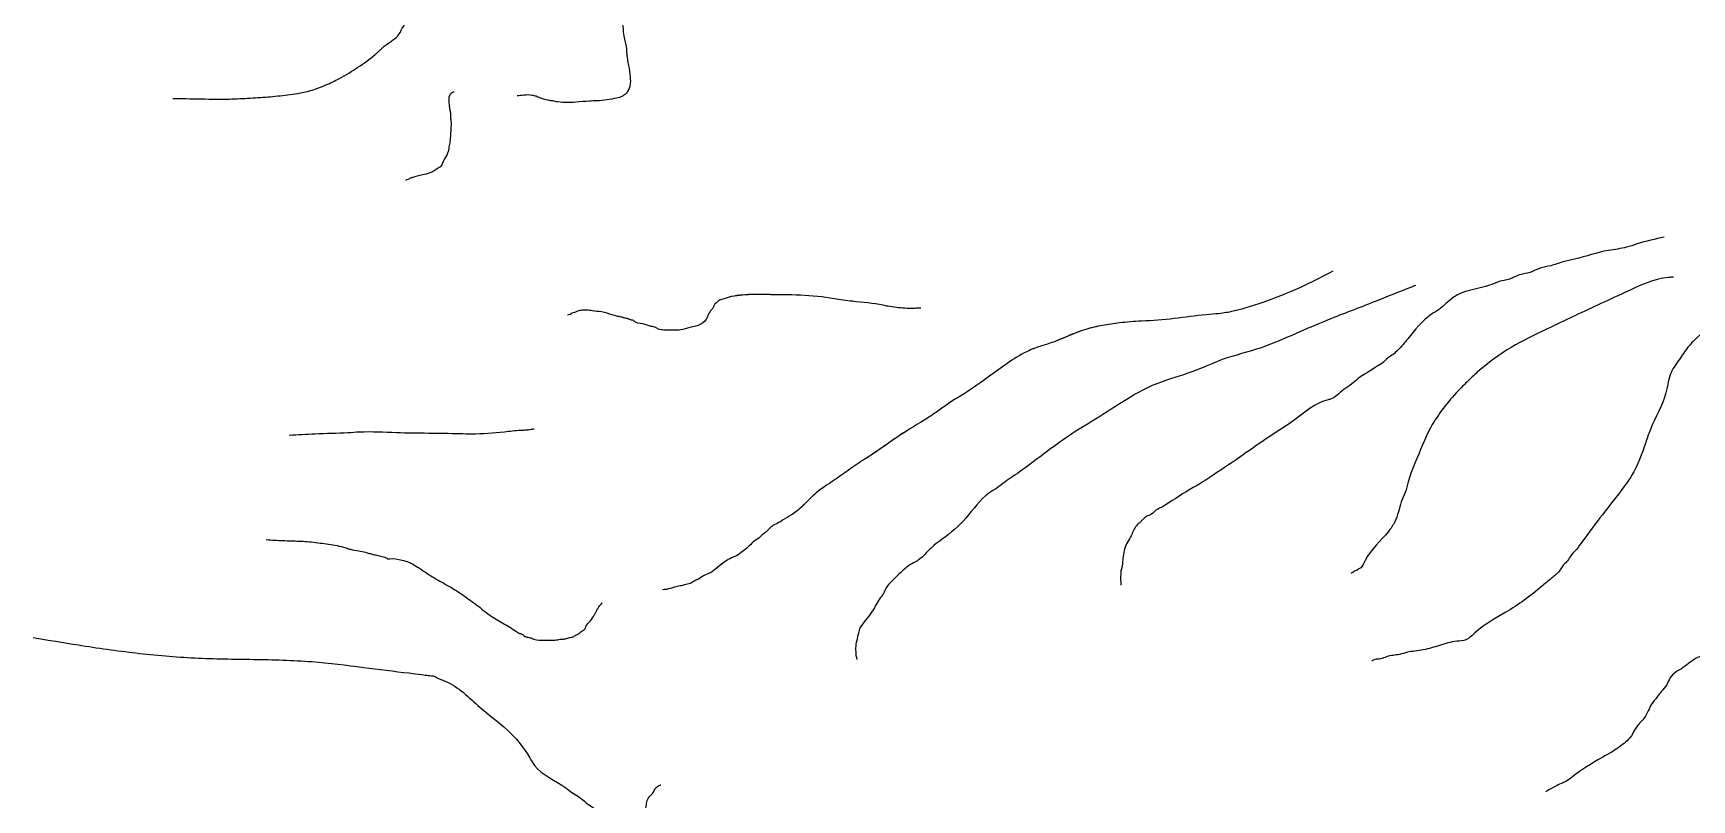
# Model space of a CAD drawing. Extents: x 366044 to 388405, y 4538112 to 4547939.
# Drawn here: x 384307.2 to 384417.3, y 4538379.7 to 4538430.6 of the extents above; entities that cross this region are included whole.
import ezdxf

# ---------------------------------------------------------------- set-up
doc = ezdxf.new("R2010")
doc.units = 0
for name, color, linetype in [('_DOSYADAN_EKLENDI', 7, 'Continuous'), ('Egri_1m', 7, 'Continuous'), ('NADI', 7, 'Continuous')]:
    doc.layers.add(name, color=color, linetype=linetype)

msp = doc.modelspace()

# ---------------------------------------------------------------- linework, layer by layer
at = {"layer": '_DOSYADAN_EKLENDI'}
for points in [[(384316.4377535618, 4538426.258974211), (384317.31513785396, 4538426.244095972), (384319.3213541991, 4538426.21007557), (384320.7038757861, 4538426.233630154), (384321.3949295755, 4538426.268682112), (384322.0859720623, 4538426.308601378), (384322.74345008424, 4538426.3559319265), (384323.39911328984, 4538426.419940092), (384324.05374663015, 4538426.497136311), (384324.70813505596, 4538426.584031024), (384325.55473774724, 4538426.773244285), (384326.54146364843, 4538427.126628428), (384327.4878557399, 4538427.583822887), (384328.71799042047, 4538428.325065658), (384329.8702617904, 4538429.171979411), (384330.02149685804, 4538429.304457504), (384330.1661805488, 4538429.4437626), (384330.3105969982, 4538429.582808073), (384330.461030342, 4538429.714507296), (384330.5978198679, 4538429.817178162), (384330.7393389728, 4538429.913923344), (384330.8815180156, 4538430.010374363), (384331.0202873555, 4538430.112162738), (384331.46372916014, 4538430.540863477), (384331.73369174503, 4538431.030668708), (384331.80367001175, 4538431.129635871), (384331.88102217845, 4538431.225030678), (384332.00219276664, 4538431.433254643), (384332.03986142145, 4538431.63554488), (384332.06716459384, 4538431.839291924), (384332.1306748576, 4538432.158109909), (384332.26013132406, 4538432.941111372), (384332.2800180972, 4538433.107663948), (384332.2928071731, 4538433.27518023), (384332.3065974538, 4538433.442585874), (384332.32948784117, 4538433.608806539), (384332.3905621662, 4538433.782259033), (384332.42207370425, 4538433.927131476), (384332.48266084143, 4538434.07151087), (384332.54470954195, 4538434.303109559), (384332.6358338417, 4538434.534215201), (384332.7207272767, 4538434.69634124)], [(384416.0372671627, 4538414.393280192), (384415.70525803743, 4538414.369250812), (384412.8122281066, 4538413.37229327), (384410.9968035748, 4538412.531423214), (384407.6583567327, 4538410.960947483), (384405.25520765234, 4538409.723282254), (384403.01951828384, 4538408.076047479), (384402.34076361626, 4538407.448371065), (384401.74963227834, 4538406.848265086), (384399.9369723475, 4538404.43850605), (384398.87998336134, 4538402.045017038), (384398.60737968836, 4538401.381417712), (384398.42337271327, 4538400.803477624), (384398.23741900135, 4538400.109359931), (384397.96530201245, 4538399.474805008), (384397.7798349847, 4538398.809731716), (384397.5362768601, 4538398.14564107), (384397.11893212877, 4538397.513542757), (384395.57595576585, 4538395.593116638), (384395.2772266495, 4538395.104275041), (384394.7785854834, 4538394.822183508), (384394.64608912676, 4538394.730222088)], [(384416.0372671627, 4538414.393280192), (384415.70525803743, 4538414.369250812), (384412.8122281066, 4538413.37229327), (384410.9968035748, 4538412.531423214), (384407.6583567327, 4538410.960947483), (384405.25520765234, 4538409.723282254), (384403.01951828384, 4538408.076047479), (384402.34076361626, 4538407.448371065), (384401.74963227834, 4538406.848265086), (384399.9369723475, 4538404.43850605), (384398.87998336134, 4538402.045017038), (384398.60737968836, 4538401.381417712), (384398.42337271327, 4538400.803477624), (384398.23741900135, 4538400.109359931), (384397.96530201245, 4538399.474805008), (384397.7798349847, 4538398.809731716), (384397.5362768601, 4538398.14564107), (384397.11893212877, 4538397.513542757), (384395.57595576585, 4538395.593116638), (384395.2772266495, 4538395.104275041), (384394.7785854834, 4538394.822183508), (384394.64608912676, 4538394.730222088)], [(384398.93234940805, 4538413.839500487), (384398.6399471864, 4538413.728236105), (384396.18308716704, 4538412.752953131), (384393.1123771559, 4538411.555632714), (384390.3616548621, 4538410.381952154), (384388.34388485923, 4538409.602610155), (384385.77376275125, 4538408.803558877), (384384.92511495063, 4538408.440230006), (384382.6454483273, 4538407.636265506), (384381.9149294574, 4538407.387148951), (384380.0985315572, 4538406.488190092), (384377.8962678951, 4538405.101863605), (384376.16408653493, 4538404.027164373), (384374.5175817676, 4538402.863857971), (384372.1937823853, 4538401.160008359), (384371.664635618, 4538400.791274944), (384371.1350021664, 4538400.39349713), (384370.6063420833, 4538400.053808116), (384369.06774587824, 4538398.394781608), (384367.5044842827, 4538396.997646032), (384366.9748508311, 4538396.599868216), (384366.4432706428, 4538396.085912796), (384365.8535993575, 4538395.57294002), (384365.3549581913, 4538395.290848486), (384364.91343475366, 4538394.9496855065), (384364.1751289365, 4538394.235858534), (384363.7897498589, 4538393.777535305), (384363.6091496733, 4538393.402906025), (384363.31188060954, 4538393.0011976315), (384363.16227270925, 4538392.742254633), (384362.4171533131, 4538391.621806045), (384362.06033309986, 4538391.133947094), (384361.93782401114, 4538390.758335168), (384361.7470034571, 4538389.773773464), (384361.74457003607, 4538389.628551458), (384361.7711821635, 4538389.482838132), (384361.76874874247, 4538389.337616127), (384361.8229463658, 4538389.104278273), (384361.8408992433, 4538389.011055329)], [(384398.93234940805, 4538413.839500487), (384398.6399471864, 4538413.728236105), (384396.18308716704, 4538412.752953131), (384393.1123771559, 4538411.555632714), (384390.3616548621, 4538410.381952154), (384388.34388485923, 4538409.602610155), (384385.77376275125, 4538408.803558877), (384384.92511495063, 4538408.440230006), (384382.6454483273, 4538407.636265506), (384381.9149294574, 4538407.387148951), (384380.0985315572, 4538406.488190092), (384377.8962678951, 4538405.101863605), (384376.16408653493, 4538404.027164373), (384374.5175817676, 4538402.863857971), (384372.1937823853, 4538401.160008359), (384371.664635618, 4538400.791274944), (384371.1350021664, 4538400.39349713), (384370.6063420833, 4538400.053808116), (384369.06774587824, 4538398.394781608), (384367.5044842827, 4538396.997646032), (384366.9748508311, 4538396.599868216), (384366.4432706428, 4538396.085912796), (384365.8535993575, 4538395.57294002), (384365.3549581913, 4538395.290848486), (384364.91343475366, 4538394.9496855065), (384364.1751289365, 4538394.235858534), (384363.7897498589, 4538393.777535305), (384363.6091496733, 4538393.402906025), (384363.31188060954, 4538393.0011976315), (384363.16227270925, 4538392.742254633), (384362.4171533131, 4538391.621806045), (384362.06033309986, 4538391.133947094), (384361.93782401114, 4538390.758335168), (384361.7470034571, 4538389.773773464), (384361.74457003607, 4538389.628551458), (384361.7711821635, 4538389.482838132), (384361.76874874247, 4538389.337616127), (384361.8229463658, 4538389.104278273), (384361.8408992433, 4538389.011055329)], [(384324.16431277344, 4538403.908927419), (384325.87699425244, 4538404.00113866), (384328.0596129438, 4538404.080452357), (384328.8165528986, 4538404.125779272), (384331.28797883086, 4538404.083870081), (384333.4104975727, 4538404.047877482), (384335.5039407153, 4538404.012377932), (384336.2599062946, 4538403.99955865), (384338.4434993614, 4538404.137018545), (384339.52124528296, 4538404.235068114), (384339.9287908596, 4538404.257238521), (384340.30774802476, 4538404.308975078), (384340.4165830603, 4538404.325396153)], [(384307.16397753253, 4538390.470459883), (384310.1626294626, 4538389.980116782), (384313.9844414114, 4538389.448061074), (384317.8973841446, 4538389.119140699), (384321.7850116439, 4538389.024551296), (384325.67165946064, 4538388.871502006), (384329.08664510667, 4538388.49247596), (384332.1215892082, 4538388.119838432), (384332.9691942238, 4538388.017598279), (384333.39212054014, 4538387.958850977), (384333.81373028667, 4538387.886726207), (384333.9296864638, 4538387.826300621), (384334.51044703217, 4538387.582632583), (384336.82075342955, 4538385.847981897), (384338.8966982658, 4538384.088032665), (384340.127307325, 4538382.488484459), (384340.44055363623, 4538381.986169749), (384342.52090704493, 4538380.489290008), (384342.9252841407, 4538380.190110629), (384343.3593850428, 4538379.919669771), (384343.8787386329, 4538379.501604919), (384344.76199511555, 4538378.941372187), (384345.2336415961, 4538378.722754339), (384345.7345273081, 4538378.564025501), (384346.23080255254, 4538378.495850841), (384346.72750243434, 4538378.48885718), (384347.1080338203, 4538378.511698605), (384347.37260902906, 4538378.594965614), (384347.63865376206, 4538378.765922455), (384347.7897220007, 4538379.055764768), (384347.8842816749, 4538379.463509704), (384348.0075854728, 4538379.8415332725), (384348.2755895712, 4538380.129409888), (384348.4261679685, 4538380.390022258), (384348.5455530353, 4538380.534206277), (384348.6639584193, 4538380.619930411), (384348.7818739619, 4538380.6764246), (384348.8245702056, 4538380.695647131)]]:
    msp.add_spline(points, degree=3, dxfattribs=at)
at = {"layer": 'Egri_1m'}
for points in [[(384345.92705668206, 4538435.504698836), (384345.95165275934, 4538434.991791421), (384345.9428926593, 4538434.468998844), (384346.14069757075, 4538432.402935886), (384346.24033003487, 4538431.413470454), (384346.3187044246, 4538430.8892016215), (384346.34239586006, 4538430.569225184), (384346.50401136215, 4538429.811127836), (384346.60413049854, 4538428.850706438), (384346.6844515772, 4538428.442613731), (384346.78797741927, 4538427.685500556), (384346.77824397455, 4538427.104619916), (384346.68672943464, 4538426.844699885), (384346.53761190677, 4538426.614808055), (384346.243270229, 4538426.387376654), (384345.89278558025, 4538426.277105552), (384344.5823615249, 4538426.095941174), (384344.0881127429, 4538426.075262595), (384343.1862629965, 4538426.003385149), (384341.99542496685, 4538426.023560655), (384341.6478603514, 4538426.087553745), (384341.38694355375, 4538426.121026547), (384340.6932743395, 4538426.336144824), (384340.54902353405, 4538426.396693314), (384340.4042860563, 4538426.428197774), (384340.2885934086, 4538426.459210148), (384339.7367416388, 4538426.468559773), (384339.28205479507, 4538426.420321072)], [(384470.6549399945, 4538427.949032921), (384469.4085652987, 4538427.018529102), (384467.31430564227, 4538425.509506484), (384465.42690042406, 4538424.171828845), (384463.6594410872, 4538423.036110371), (384462.92381325795, 4538422.611449958), (384462.1595413342, 4538422.216416517), (384461.36467276927, 4538421.734476574), (384460.6902382224, 4538421.483629168), (384459.9293832553, 4538421.292529315), (384459.07820277475, 4538420.92811006), (384458.22995111416, 4538420.738491024), (384457.38023504365, 4538420.461471878), (384456.6198682132, 4538420.299505396), (384455.7997725105, 4538420.051126014), (384455.0389175434, 4538419.860026162), (384452.87629852357, 4538419.488685772), (384450.39517750754, 4538419.239308517), (384448.23499917105, 4538419.013634975), (384447.593113812, 4538418.96622755), (384445.3683252364, 4538418.362807414), (384444.57736176485, 4538418.1139344275), (384443.75531351543, 4538417.749021568), (384442.9643500439, 4538417.500148582), (384442.2602951292, 4538417.220661411), (384441.6436369079, 4538416.939693424), (384440.671046136, 4538416.285914894), (384440.1709168395, 4538416.002972486), (384438.5481423852, 4538414.806519248), (384438.07714531984, 4538414.523083235), (384437.6051719811, 4538414.181380482), (384437.19292751467, 4538413.92609063), (384436.6913338082, 4538413.5557481125), (384435.83673637087, 4538412.987395271), (384435.33660707425, 4538412.704452864), (384434.8359896411, 4538412.392377086), (384434.45092485915, 4538412.020060149), (384434.24455855775, 4538411.877848538), (384432.6649163289, 4538409.77727363), (384431.31637940294, 4538407.556216405), (384430.77247377514, 4538406.399766514), (384430.67580248497, 4538405.8477133075), (384430.08958493604, 4538403.905156042), (384429.87247962784, 4538403.122010299), (384429.5966217207, 4538402.310718398), (384428.5073460552, 4538399.910418507), (384428.41213917494, 4538399.445765409), (384428.3203492515, 4538399.185045899), (384428.1950338668, 4538398.662619666), (384428.10373207985, 4538398.431033524), (384428.0415625242, 4538398.198953778), (384427.92015223287, 4538397.909594502), (384427.44329752744, 4538397.276558055), (384427.1140565246, 4538396.757587059), (384426.57893735677, 4538396.125537821), (384425.21298347955, 4538394.60417507), (384423.5295038796, 4538393.263042194), (384422.82007946144, 4538392.663087957), (384420.6651146594, 4538391.009385699), (384419.3972964824, 4538390.127476264), (384418.9860282893, 4538389.93045315), (384418.7209093889, 4538389.760095378), (384418.3392615637, 4538389.591712029), (384418.0435460221, 4538389.334447755), (384417.632277829, 4538389.13742464), (384416.68881928816, 4538388.483152505), (384416.18820185494, 4538388.171076728), (384415.80264893646, 4538387.769626421), (384415.5914012682, 4538387.336081113), (384415.23449244414, 4538386.905003831), (384414.96595658694, 4538386.530712473), (384414.57893925847, 4538386.041862057), (384414.3676915902, 4538385.6083167475), (384413.9486132106, 4538384.94515972), (384413.6815417633, 4538384.658268472), (384413.5023551463, 4538384.3990297755), (384413.14300563885, 4538383.822285646), (384412.7579408571, 4538383.449968709), (384411.9028552831, 4538382.852482497), (384411.34397338756, 4538382.54139393), (384409.2225340467, 4538381.149398394), (384408.8394218114, 4538380.893614934), (384408.5752791842, 4538380.781523903), (384408.1931432224, 4538380.584007182), (384407.6342613268, 4538380.272918616), (384407.5623587095, 4538380.221313408)], [(384470.6549399945, 4538427.949032921), (384469.4085652987, 4538427.018529102), (384467.31430564227, 4538425.509506484), (384465.42690042406, 4538424.171828845), (384463.6594410872, 4538423.036110371), (384462.92381325795, 4538422.611449958), (384462.1595413342, 4538422.216416517), (384461.36467276927, 4538421.734476574), (384460.6902382224, 4538421.483629168), (384459.9293832553, 4538421.292529315), (384459.07820277475, 4538420.92811006), (384458.22995111416, 4538420.738491024), (384457.38023504365, 4538420.461471878), (384456.6198682132, 4538420.299505396), (384455.7997725105, 4538420.051126014), (384455.0389175434, 4538419.860026162), (384452.87629852357, 4538419.488685772), (384450.39517750754, 4538419.239308517), (384448.23499917105, 4538419.013634975), (384447.593113812, 4538418.96622755), (384445.3683252364, 4538418.362807414), (384444.57736176485, 4538418.1139344275), (384443.75531351543, 4538417.749021568), (384442.9643500439, 4538417.500148582), (384442.2602951292, 4538417.220661411), (384441.6436369079, 4538416.939693424), (384440.671046136, 4538416.285914894), (384440.1709168395, 4538416.002972486), (384438.5481423852, 4538414.806519248), (384438.07714531984, 4538414.523083235), (384437.6051719811, 4538414.181380482), (384437.19292751467, 4538413.92609063), (384436.6913338082, 4538413.5557481125), (384435.83673637087, 4538412.987395271), (384435.33660707425, 4538412.704452864), (384434.8359896411, 4538412.392377086), (384434.45092485915, 4538412.020060149), (384434.24455855775, 4538411.877848538), (384432.6649163289, 4538409.77727363), (384431.31637940294, 4538407.556216405), (384430.77247377514, 4538406.399766514), (384430.67580248497, 4538405.8477133075), (384430.08958493604, 4538403.905156042), (384429.87247962784, 4538403.122010299), (384429.5966217207, 4538402.310718398), (384428.5073460552, 4538399.910418507), (384428.41213917494, 4538399.445765409), (384428.3203492515, 4538399.185045899), (384428.1950338668, 4538398.662619666), (384428.10373207985, 4538398.431033524), (384428.0415625242, 4538398.198953778), (384427.92015223287, 4538397.909594502), (384427.44329752744, 4538397.276558055), (384427.1140565246, 4538396.757587059), (384426.57893735677, 4538396.125537821), (384425.21298347955, 4538394.60417507), (384423.5295038796, 4538393.263042194), (384422.82007946144, 4538392.663087957), (384420.6651146594, 4538391.009385699), (384419.3972964824, 4538390.127476264), (384418.9860282893, 4538389.93045315), (384418.7209093889, 4538389.760095378), (384418.3392615637, 4538389.591712029), (384418.0435460221, 4538389.334447755), (384417.632277829, 4538389.13742464), (384416.68881928816, 4538388.483152505), (384416.18820185494, 4538388.171076728), (384415.80264893646, 4538387.769626421), (384415.5914012682, 4538387.336081113), (384415.23449244414, 4538386.905003831), (384414.96595658694, 4538386.530712473), (384414.57893925847, 4538386.041862057), (384414.3676915902, 4538385.6083167475), (384413.9486132106, 4538384.94515972), (384413.6815417633, 4538384.658268472), (384413.5023551463, 4538384.3990297755), (384413.14300563885, 4538383.822285646), (384412.7579408571, 4538383.449968709), (384411.9028552831, 4538382.852482497), (384411.34397338756, 4538382.54139393), (384409.2225340467, 4538381.149398394), (384408.8394218114, 4538380.893614934), (384408.5752791842, 4538380.781523903), (384408.1931432224, 4538380.584007182), (384407.6342613268, 4538380.272918616), (384407.5623587095, 4538380.221313408)], [(384335.1030915148, 4538426.679572082), (384334.9984164756, 4538426.656002247), (384334.9104135638, 4538426.599460629), (384334.7919421318, 4538426.456385356), (384334.7812480926, 4538425.818198842), (384334.80588350055, 4538425.556630763), (384334.8595291506, 4538425.294570903), (384334.85661259445, 4538425.120520036), (384334.8812480023, 4538424.858951956), (384334.8642347581, 4538423.843655231), (384334.82793312555, 4538423.409019843), (384334.7635934364, 4538423.032893188), (384334.66975741216, 4538422.628249835), (384334.39991556463, 4538422.110523245), (384334.27949976176, 4538421.851414059), (384334.1900385719, 4538421.707847007), (384334.04352908314, 4538421.623280469), (384333.77952034783, 4538421.453655611), (384333.6330108592, 4538421.3690890735), (384333.48698746314, 4538421.313531013), (384333.0203931255, 4538421.176357089), (384332.64180169965, 4538421.095724781), (384332.3502410002, 4538421.013617137), (384332.14571102726, 4538420.930034157), (384332.0286978733, 4538420.873984317), (384331.8826744772, 4538420.818426257)], [(384460.09559265984, 4538426.110624348), (384459.0130841692, 4538425.737584072), (384457.0786416321, 4538425.070961144), (384454.41296449566, 4538424.241878129), (384453.5632484251, 4538423.964858982), (384451.22095465154, 4538423.305146527), (384450.5183641468, 4538423.113059465), (384449.6701124862, 4538422.9234404275), (384448.87914901465, 4538422.674567442), (384448.17655850993, 4538422.482480379), (384447.3870594483, 4538422.321007501), (384446.62522820797, 4538422.071640911), (384445.8357291464, 4538421.910168032), (384443.84546283016, 4538421.390199164), (384441.41284354305, 4538420.557167306), (384440.5029104635, 4538420.164601892), (384437.80517227587, 4538419.161212265), (384437.0428528987, 4538418.882712305), (384434.9948102569, 4538418.392864014), (384434.26259938424, 4538418.172137187), (384433.1798254644, 4538417.899066883), (384431.92274629406, 4538417.65809158), (384431.42603395414, 4538417.579082759), (384431.10411500133, 4538417.497112308), (384430.54865006247, 4538417.389957328), (384429.84605955775, 4538417.197870266), (384427.5008369642, 4538416.363357592), (384425.1507330039, 4538415.237511225), (384424.4461899525, 4538414.928890684), (384423.7401824911, 4538414.532870034), (384422.59767969884, 4538414.173386831), (384421.77563144936, 4538413.808473971), (384421.4813803177, 4538413.638609805), (384421.0395154834, 4538413.354680187), (384419.38614438794, 4538412.071320446), (384417.6094104544, 4538410.382067951), (384417.0757556967, 4538409.837418823), (384416.47895510984, 4538409.002423208), (384415.88020197646, 4538408.050894115), (384415.69515771937, 4538407.442054985), (384415.5372931469, 4538406.71618877), (384414.50579380704, 4538404.285768299), (384414.1998273954, 4538403.416703263), (384413.2596298423, 4538401.217868934), (384412.7516903591, 4538400.468792612), (384411.3221025163, 4538398.627950008), (384410.01050800807, 4538396.87253309), (384409.593382175, 4538396.325909541), (384409.1772326153, 4538395.83755273), (384408.938317126, 4538395.491901137), (384408.7309745512, 4538395.291422785), (384408.64162531093, 4538395.1763701225), (384408.46195055725, 4538394.8879980575), (384407.92927207286, 4538394.401615667), (384407.27908839047, 4538393.858940959), (384404.91922169685, 4538392.150427199), (384402.856534955, 4538390.78657782), (384402.26608014497, 4538390.330316011), (384401.6523507437, 4538390.224148241), (384400.5113123615, 4538389.952065147), (384399.9840033804, 4538389.786149823), (384398.8730735027, 4538389.571839863), (384398.37636116275, 4538389.492831043), (384397.8495403183, 4538389.35604909), (384397.00177679444, 4538389.1955634225), (384396.5914848747, 4538389.056807046), (384396.2117895961, 4538389.004957174), (384396.0223765714, 4538388.910949151)], [(384460.09559265984, 4538426.110624348), (384459.0130841692, 4538425.737584072), (384457.0786416321, 4538425.070961144), (384454.41296449566, 4538424.241878129), (384453.5632484251, 4538423.964858982), (384451.22095465154, 4538423.305146527), (384450.5183641468, 4538423.113059465), (384449.6701124862, 4538422.9234404275), (384448.87914901465, 4538422.674567442), (384448.17655850993, 4538422.482480379), (384447.3870594483, 4538422.321007501), (384446.62522820797, 4538422.071640911), (384445.8357291464, 4538421.910168032), (384443.84546283016, 4538421.390199164), (384441.41284354305, 4538420.557167306), (384440.5029104635, 4538420.164601892), (384437.80517227587, 4538419.161212265), (384437.0428528987, 4538418.882712305), (384434.9948102569, 4538418.392864014), (384434.26259938424, 4538418.172137187), (384433.1798254644, 4538417.899066883), (384431.92274629406, 4538417.65809158), (384431.42603395414, 4538417.579082759), (384431.10411500133, 4538417.497112308), (384430.54865006247, 4538417.389957328), (384429.84605955775, 4538417.197870266), (384427.5008369642, 4538416.363357592), (384425.1507330039, 4538415.237511225), (384424.4461899525, 4538414.928890684), (384423.7401824911, 4538414.532870034), (384422.59767969884, 4538414.173386831), (384421.77563144936, 4538413.808473971), (384421.4813803177, 4538413.638609805), (384421.0395154834, 4538413.354680187), (384419.38614438794, 4538412.071320446), (384417.6094104544, 4538410.382067951), (384417.0757556967, 4538409.837418823), (384416.47895510984, 4538409.002423208), (384415.88020197646, 4538408.050894115), (384415.69515771937, 4538407.442054985), (384415.5372931469, 4538406.71618877), (384414.50579380704, 4538404.285768299), (384414.1998273954, 4538403.416703263), (384413.2596298423, 4538401.217868934), (384412.7516903591, 4538400.468792612), (384411.3221025163, 4538398.627950008), (384410.01050800807, 4538396.87253309), (384409.593382175, 4538396.325909541), (384409.1772326153, 4538395.83755273), (384408.938317126, 4538395.491901137), (384408.7309745512, 4538395.291422785), (384408.64162531093, 4538395.1763701225), (384408.46195055725, 4538394.8879980575), (384407.92927207286, 4538394.401615667), (384407.27908839047, 4538393.858940959), (384404.91922169685, 4538392.150427199), (384402.856534955, 4538390.78657782), (384402.26608014497, 4538390.330316011), (384401.6523507437, 4538390.224148241), (384400.5113123615, 4538389.952065147), (384399.9840033804, 4538389.786149823), (384398.8730735027, 4538389.571839863), (384398.37636116275, 4538389.492831043), (384397.8495403183, 4538389.35604909), (384397.00177679444, 4538389.1955634225), (384396.5914848747, 4538389.056807046), (384396.2117895961, 4538389.004957174), (384396.0223765714, 4538388.910949151)], [(384472.60114291095, 4538417.754600259), (384470.8088366389, 4538416.593255744), (384468.6678721714, 4538415.437820797), (384466.50174757506, 4538414.515343643), (384464.393732678, 4538413.591881561), (384462.28669146117, 4538412.726535812), (384460.2997643637, 4538412.091685536), (384459.48136017285, 4538411.814892865), (384458.48960056447, 4538411.599171309), (384455.55116603064, 4538411.416444833), (384452.93330852286, 4538411.286417588), (384452.1483407426, 4538411.270655948), (384449.9982818698, 4538411.307098277), (384447.52861965087, 4538411.348957709), (384446.3083159662, 4538411.369641193), (384445.75578698306, 4538411.349939842), (384443.6018333893, 4538411.153916841), (384443.10644042515, 4538411.075114231), (384442.34809329413, 4538410.913569294), (384441.9679460483, 4538410.774680494), (384441.38392801496, 4538410.610180776), (384440.97131803876, 4538410.268377277), (384440.7645262107, 4538410.06841736), (384440.5853287119, 4538409.780790483), (384440.4041838526, 4538409.376930941), (384440.2806618525, 4538408.943028303), (384440.1847341818, 4538408.421458704), (384439.9133481766, 4538406.10074512), (384439.90458505467, 4538405.57769813), (384439.86530656286, 4538404.967969104), (384439.7310740805, 4538403.894786811), (384439.693256109, 4538403.372232284), (384439.6596641419, 4538401.3672188185), (384439.6338616163, 4538399.827136013), (384439.5660151149, 4538399.246957618), (384439.5030370146, 4538398.957360884), (384439.46960060415, 4538398.696329853), (384439.4376247138, 4538398.522473319), (384439.34802596446, 4538398.378659881), (384439.22791184514, 4538398.1481644055), (384439.1683416256, 4538398.061974835), (384439.0792297162, 4538397.947219562), (384438.9300607472, 4538397.717216552), (384438.60315479967, 4538397.286761163), (384438.1300009238, 4538396.800651761), (384436.42534604087, 4538395.666888022), (384435.89554298605, 4538395.268938045), (384434.1913749431, 4538394.164232472), (384433.74727591686, 4538393.677630606), (384433.217472862, 4538393.279680629), (384432.80340236553, 4538392.850702631), (384432.3021673202, 4538392.423202027), (384430.9688965612, 4538390.905280096), (384430.7892122223, 4538390.588595052), (384430.52138965426, 4538390.215271067), (384430.25454076636, 4538389.900063414), (384429.8346281887, 4538389.122387421), (384429.0311604845, 4538388.002415465), (384428.91153320525, 4538387.800978158), (384428.7923927661, 4538387.628599016), (384428.7027940167, 4538387.484785578), (384428.4369188091, 4538387.227694258), (384428.3192388903, 4538387.142489615), (384428.2010721313, 4538387.028226806), (384428.02479567303, 4538386.9149489235), (384427.72937877564, 4538386.629291901), (384426.10653320054, 4538385.174410942), (384424.51663719583, 4538383.951502848), (384422.6933287138, 4538382.674418134), (384420.7218249431, 4538381.225446741), (384418.69026411267, 4538379.661227612), (384417.01076935855, 4538378.294506079), (384415.4983011007, 4538376.488957271), (384414.9045462653, 4538375.743294228), (384414.45752619836, 4538375.082343365), (384413.9533701124, 4538374.480493763), (384413.5659202651, 4538373.905732471), (384412.82250962075, 4538372.901008251), (384412.64331212186, 4538372.613381373), (384412.4646014632, 4538372.354812661), (384412.1357481552, 4538371.808124607), (384411.95606381627, 4538371.491439563), (384411.4223660406, 4538370.861024257), (384411.0935127327, 4538370.314336203), (384410.9743722935, 4538370.1419570595), (384410.88282618375, 4538369.881910956), (384410.78933271347, 4538369.505632189), (384410.72586777306, 4538369.186977289), (384410.6589949519, 4538368.664915225), (384410.6177690997, 4538367.938953536), (384410.4074138343, 4538365.7916040225), (384410.37592478417, 4538365.646805654), (384410.3739774239, 4538365.530572993), (384410.31440720434, 4538365.444383422), (384410.25386330456, 4538365.3000775175), (384410.1623171947, 4538365.040031414), (384410.0683368844, 4538364.634694479), (384409.9501701255, 4538364.52043167), (384409.860084536, 4538364.347560065), (384409.7690252662, 4538364.116572128), (384409.55833871727, 4538363.684146883), (384409.22948540933, 4538363.13745883), (384407.9533506695, 4538361.560435638), (384406.4408824116, 4538359.754886828), (384405.8752087456, 4538358.95061499), (384405.223344211, 4538358.205936875), (384404.8053789937, 4538357.5444935495), (384403.11420007714, 4538355.480376028), (384401.8080368074, 4538353.845728968), (384401.24479734205, 4538353.186747961), (384400.5018735376, 4538352.211081909), (384400.29313434905, 4538351.894889329), (384399.7899519434, 4538351.351156058), (384399.16178701725, 4538350.286345652), (384398.86442275945, 4538349.884455965), (384398.1820428548, 4538349.053095817), (384397.7679723583, 4538348.624117818), (384396.93642348476, 4538347.56275466), (384396.6385723869, 4538347.131806806), (384395.6026658857, 4538346.015774563), (384395.22008443944, 4538345.73159493), (384394.8050402628, 4538345.244500602), (384393.2852694034, 4538343.0030793), (384392.98644462525, 4538342.514015114), (384392.92687440576, 4538342.427825543), (384392.6575913174, 4538341.96732706), (384391.7208648111, 4538339.832289144), (384390.95700688235, 4538337.607121947), (384390.7414519323, 4538336.884115041), (384390.64503742155, 4538336.333487275), (384390.55057027104, 4538335.899092174), (384390.48175008956, 4538335.260797447), (384390.3843618984, 4538334.652053349), (384390.24672153534, 4538333.375463892), (384390.14884650416, 4538332.737661629), (384390.01120614115, 4538331.461072173), (384389.97338816966, 4538330.938517646), (384389.77471706667, 4538329.488564121), (384389.7393332957, 4538329.111300425), (384389.6434056249, 4538328.589730825), (384389.5809143647, 4538328.329192258), (384389.2728396246, 4538327.288022916), (384389.1788593143, 4538326.882685982), (384389.0277429848, 4538326.536450307), (384388.9652517246, 4538326.275911739), (384388.81267487496, 4538325.842501566), (384388.7511572949, 4538325.640079331), (384388.71772088436, 4538325.3790483), (384388.6222800536, 4538324.8865368655), (384388.5612493139, 4538324.713172796), (384388.4662953233, 4538324.24971953), (384388.4057514235, 4538324.105413627), (384388.31566583394, 4538323.93254202), (384388.2841767838, 4538323.787743653), (384388.25317457377, 4538323.672003453), (384388.18970963336, 4538323.353348552), (384388.1557863827, 4538323.063259356), (384388.14897062123, 4538322.656445028), (384388.11456053046, 4538322.337297664), (384388.0530429505, 4538322.134875429), (384388.0181460196, 4538321.786669899), (384387.95468107925, 4538321.468014998), (384387.95273371873, 4538321.351782334), (384387.92075782845, 4538321.177925802), (384387.8602139288, 4538321.033619899), (384387.82872487855, 4538320.888821531), (384387.7386392891, 4538320.715949926), (384387.67809538933, 4538320.571644022), (384387.6185251698, 4538320.48545445), (384387.55846811004, 4538320.370206715), (384387.4974373702, 4538320.196842645), (384387.43738031056, 4538320.081594909), (384387.3482684013, 4538319.966839636), (384387.25964333204, 4538319.881142529), (384387.16955774254, 4538319.708270924), (384387.1457603661, 4538319.606619614)], [(384472.60114291095, 4538417.754600259), (384470.8088366389, 4538416.593255744), (384468.6678721714, 4538415.437820797), (384466.50174757506, 4538414.515343643), (384464.393732678, 4538413.591881561), (384462.28669146117, 4538412.726535812), (384460.2997643637, 4538412.091685536), (384459.48136017285, 4538411.814892865), (384458.48960056447, 4538411.599171309), (384455.55116603064, 4538411.416444833), (384452.93330852286, 4538411.286417588), (384452.1483407426, 4538411.270655948), (384449.9982818698, 4538411.307098277), (384447.52861965087, 4538411.348957709), (384446.3083159662, 4538411.369641193), (384445.75578698306, 4538411.349939842), (384443.6018333893, 4538411.153916841), (384443.10644042515, 4538411.075114231), (384442.34809329413, 4538410.913569294), (384441.9679460483, 4538410.774680494), (384441.38392801496, 4538410.610180776), (384440.97131803876, 4538410.268377277), (384440.7645262107, 4538410.06841736), (384440.5853287119, 4538409.780790483), (384440.4041838526, 4538409.376930941), (384440.2806618525, 4538408.943028303), (384440.1847341818, 4538408.421458704), (384439.9133481766, 4538406.10074512), (384439.90458505467, 4538405.57769813), (384439.86530656286, 4538404.967969104), (384439.7310740805, 4538403.894786811), (384439.693256109, 4538403.372232284), (384439.6596641419, 4538401.3672188185), (384439.6338616163, 4538399.827136013), (384439.5660151149, 4538399.246957618), (384439.5030370146, 4538398.957360884), (384439.46960060415, 4538398.696329853), (384439.4376247138, 4538398.522473319), (384439.34802596446, 4538398.378659881), (384439.22791184514, 4538398.1481644055), (384439.1683416256, 4538398.061974835), (384439.0792297162, 4538397.947219562), (384438.9300607472, 4538397.717216552), (384438.60315479967, 4538397.286761163), (384438.1300009238, 4538396.800651761), (384436.42534604087, 4538395.666888022), (384435.89554298605, 4538395.268938045), (384434.1913749431, 4538394.164232472), (384433.74727591686, 4538393.677630606), (384433.217472862, 4538393.279680629), (384432.80340236553, 4538392.850702631), (384432.3021673202, 4538392.423202027), (384430.9688965612, 4538390.905280096), (384430.7892122223, 4538390.588595052), (384430.52138965426, 4538390.215271067), (384430.25454076636, 4538389.900063414), (384429.8346281887, 4538389.122387421), (384429.0311604845, 4538388.002415465), (384428.91153320525, 4538387.800978158), (384428.7923927661, 4538387.628599016), (384428.7027940167, 4538387.484785578), (384428.4369188091, 4538387.227694258), (384428.3192388903, 4538387.142489615), (384428.2010721313, 4538387.028226806), (384428.02479567303, 4538386.9149489235), (384427.72937877564, 4538386.629291901), (384426.10653320054, 4538385.174410942), (384424.51663719583, 4538383.951502848), (384422.6933287138, 4538382.674418134), (384420.7218249431, 4538381.225446741), (384418.69026411267, 4538379.661227612), (384417.01076935855, 4538378.294506079), (384415.4983011007, 4538376.488957271), (384414.9045462653, 4538375.743294228), (384414.45752619836, 4538375.082343365), (384413.9533701124, 4538374.480493763), (384413.5659202651, 4538373.905732471), (384412.82250962075, 4538372.901008251), (384412.64331212186, 4538372.613381373), (384412.4646014632, 4538372.354812661), (384412.1357481552, 4538371.808124607), (384411.95606381627, 4538371.491439563), (384411.4223660406, 4538370.861024257), (384411.0935127327, 4538370.314336203), (384410.9743722935, 4538370.1419570595), (384410.88282618375, 4538369.881910956), (384410.78933271347, 4538369.505632189), (384410.72586777306, 4538369.186977289), (384410.6589949519, 4538368.664915225), (384410.6177690997, 4538367.938953536), (384410.4074138343, 4538365.7916040225), (384410.37592478417, 4538365.646805654), (384410.3739774239, 4538365.530572993), (384410.31440720434, 4538365.444383422), (384410.25386330456, 4538365.3000775175), (384410.1623171947, 4538365.040031414), (384410.0683368844, 4538364.634694479), (384409.9501701255, 4538364.52043167), (384409.860084536, 4538364.347560065), (384409.7690252662, 4538364.116572128), (384409.55833871727, 4538363.684146883), (384409.22948540933, 4538363.13745883), (384407.9533506695, 4538361.560435638), (384406.4408824116, 4538359.754886828), (384405.8752087456, 4538358.95061499), (384405.223344211, 4538358.205936875), (384404.8053789937, 4538357.5444935495), (384403.11420007714, 4538355.480376028), (384401.8080368074, 4538353.845728968), (384401.24479734205, 4538353.186747961), (384400.5018735376, 4538352.211081909), (384400.29313434905, 4538351.894889329), (384399.7899519434, 4538351.351156058), (384399.16178701725, 4538350.286345652), (384398.86442275945, 4538349.884455965), (384398.1820428548, 4538349.053095817), (384397.7679723583, 4538348.624117818), (384396.93642348476, 4538347.56275466), (384396.6385723869, 4538347.131806806), (384395.6026658857, 4538346.015774563), (384395.22008443944, 4538345.73159493), (384394.8050402628, 4538345.244500602), (384393.2852694034, 4538343.0030793), (384392.98644462525, 4538342.514015114), (384392.92687440576, 4538342.427825543), (384392.6575913174, 4538341.96732706), (384391.7208648111, 4538339.832289144), (384390.95700688235, 4538337.607121947), (384390.7414519323, 4538336.884115041), (384390.64503742155, 4538336.333487275), (384390.55057027104, 4538335.899092174), (384390.48175008956, 4538335.260797447), (384390.3843618984, 4538334.652053349), (384390.24672153534, 4538333.375463892), (384390.14884650416, 4538332.737661629), (384390.01120614115, 4538331.461072173), (384389.97338816966, 4538330.938517646), (384389.77471706667, 4538329.488564121), (384389.7393332957, 4538329.111300425), (384389.6434056249, 4538328.589730825), (384389.5809143647, 4538328.329192258), (384389.2728396246, 4538327.288022916), (384389.1788593143, 4538326.882685982), (384389.0277429848, 4538326.536450307), (384388.9652517246, 4538326.275911739), (384388.81267487496, 4538325.842501566), (384388.7511572949, 4538325.640079331), (384388.71772088436, 4538325.3790483), (384388.6222800536, 4538324.8865368655), (384388.5612493139, 4538324.713172796), (384388.4662953233, 4538324.24971953), (384388.4057514235, 4538324.105413627), (384388.31566583394, 4538323.93254202), (384388.2841767838, 4538323.787743653), (384388.25317457377, 4538323.672003453), (384388.18970963336, 4538323.353348552), (384388.1557863827, 4538323.063259356), (384388.14897062123, 4538322.656445028), (384388.11456053046, 4538322.337297664), (384388.0530429505, 4538322.134875429), (384388.0181460196, 4538321.786669899), (384387.95468107925, 4538321.468014998), (384387.95273371873, 4538321.351782334), (384387.92075782845, 4538321.177925802), (384387.8602139288, 4538321.033619899), (384387.82872487855, 4538320.888821531), (384387.7386392891, 4538320.715949926), (384387.67809538933, 4538320.571644022), (384387.6185251698, 4538320.48545445), (384387.55846811004, 4538320.370206715), (384387.4974373702, 4538320.196842645), (384387.43738031056, 4538320.081594909), (384387.3482684013, 4538319.966839636), (384387.25964333204, 4538319.881142529), (384387.16955774254, 4538319.708270924), (384387.1457603661, 4538319.606619614)], [(384415.42825032986, 4538417.045958374), (384413.6338949275, 4538416.598313663), (384412.9308162861, 4538416.377093231), (384411.73248971486, 4538416.164264088), (384409.4790570449, 4538415.590470927), (384408.6890698466, 4538415.399864681), (384407.898106375, 4538415.150991693), (384407.19600400695, 4538414.988038001), (384406.5210813233, 4538414.708057224), (384405.8481111864, 4538414.544609927), (384405.1440562717, 4538414.265122755), (384404.4710861348, 4538414.101675456), (384403.825783819, 4538413.850334445), (384401.7466563994, 4538413.244446281), (384401.0683167592, 4538412.760531917), (384400.50650604354, 4538412.274643133), (384399.97626824246, 4538411.933927591), (384398.4044362004, 4538410.299486599), (384397.7508355614, 4538409.552878303), (384397.4254996518, 4538409.266974264), (384397.10114001564, 4538409.039336965), (384396.68694300245, 4538408.667513633), (384396.21594593715, 4538408.38407762), (384395.8032133342, 4538408.099654396), (384395.5089622024, 4538407.9297902305), (384395.09622959944, 4538407.645367007), (384394.682520723, 4538407.302677045), (384394.1517947853, 4538406.932828133), (384393.7084655411, 4538406.561498406), (384393.3253533059, 4538406.305714948), (384393.1204514143, 4538406.250903445), (384390.85383905424, 4538404.890509303), (384388.96789824613, 4538403.640231773), (384387.2577270982, 4538402.445259352), (384385.22417258745, 4538401.080916368), (384384.66431441857, 4538400.711561063), (384384.164185122, 4538400.428618655), (384382.30884095497, 4538399.265247628), (384382.01458982326, 4538399.095383463), (384381.69120646047, 4538398.926012902), (384381.3954909188, 4538398.668748627), (384381.0429753247, 4538398.499871673), (384380.8361208865, 4538398.328526691), (384380.569537576, 4538398.070768812), (384380.3320864966, 4538397.812517326), (384380.00040481036, 4538397.147879482), (384379.73040454317, 4538396.686188015), (384379.5458484226, 4538396.106482253), (384379.47928563703, 4538395.612202181), (384379.4438076291, 4538395.233961981), (384379.3811499368, 4538394.972748865), (384379.3471363389, 4538394.681908773), (384379.3532939674, 4538393.957346565)], [(384415.42825032986, 4538417.045958374), (384413.6338949275, 4538416.598313663), (384412.9308162861, 4538416.377093231), (384411.73248971486, 4538416.164264088), (384409.4790570449, 4538415.590470927), (384408.6890698466, 4538415.399864681), (384407.898106375, 4538415.150991693), (384407.19600400695, 4538414.988038001), (384406.5210813233, 4538414.708057224), (384405.8481111864, 4538414.544609927), (384405.1440562717, 4538414.265122755), (384404.4710861348, 4538414.101675456), (384403.825783819, 4538413.850334445), (384401.7466563994, 4538413.244446281), (384401.0683167592, 4538412.760531917), (384400.50650604354, 4538412.274643133), (384399.97626824246, 4538411.933927591), (384398.4044362004, 4538410.299486599), (384397.7508355614, 4538409.552878303), (384397.4254996518, 4538409.266974264), (384397.10114001564, 4538409.039336965), (384396.68694300245, 4538408.667513633), (384396.21594593715, 4538408.38407762), (384395.8032133342, 4538408.099654396), (384395.5089622024, 4538407.9297902305), (384395.09622959944, 4538407.645367007), (384394.682520723, 4538407.302677045), (384394.1517947853, 4538406.932828133), (384393.7084655411, 4538406.561498406), (384393.3253533059, 4538406.305714948), (384393.1204514143, 4538406.250903445), (384390.85383905424, 4538404.890509303), (384388.96789824613, 4538403.640231773), (384387.2577270982, 4538402.445259352), (384385.22417258745, 4538401.080916368), (384384.66431441857, 4538400.711561063), (384384.164185122, 4538400.428618655), (384382.30884095497, 4538399.265247628), (384382.01458982326, 4538399.095383463), (384381.69120646047, 4538398.926012902), (384381.3954909188, 4538398.668748627), (384381.0429753247, 4538398.499871673), (384380.8361208865, 4538398.328526691), (384380.569537576, 4538398.070768812), (384380.3320864966, 4538397.812517326), (384380.00040481036, 4538397.147879482), (384379.73040454317, 4538396.686188015), (384379.5458484226, 4538396.106482253), (384379.47928563703, 4538395.612202181), (384379.4438076291, 4538395.233961981), (384379.3811499368, 4538394.972748865), (384379.3471363389, 4538394.681908773), (384379.3532939674, 4538393.957346565)], [(384366.08416699467, 4538412.335471681), (384365.9391201104, 4538412.337930938), (384365.59052151017, 4538412.314825115), (384365.0103339733, 4538412.324662143), (384363.90992196597, 4538412.45938467), (384363.59179097705, 4538412.522811121), (384361.5360138465, 4538412.789796915), (384360.92778908915, 4538412.858141881), (384360.34905978676, 4538412.955003037), (384358.08973094024, 4538413.196423749), (384355.82699954655, 4538413.2347881645), (384355.3048307633, 4538413.24364149), (384354.25952104066, 4538413.203332059), (384353.50333293015, 4538413.100088028), (384352.94923830114, 4538412.935384952), (384352.6572002201, 4538412.824271299), (384352.5687138551, 4538412.738722726), (384352.45121811324, 4538412.653666005), (384352.33226413693, 4538412.481585156), (384352.2418334592, 4538412.280004415), (384352.09387010604, 4538412.108415418), (384351.91398090706, 4538411.76327002), (384351.7350638644, 4538411.476140705), (384351.14904338965, 4538411.137881226), (384350.7414538794, 4538411.057743019), (384350.12934049673, 4538410.894023647), (384349.78074189654, 4538410.870917822), (384349.0264980986, 4538410.88370596), (384348.6793577328, 4538410.9476242615), (384348.50675970624, 4538411.0375994975), (384348.3336756016, 4538411.098566692), (384348.0445539894, 4538411.161501291), (384347.78492783237, 4538411.252952082), (384347.1491519326, 4538411.408813025), (384346.94803060737, 4538411.528288155), (384346.8034698013, 4538411.559755455), (384346.65939507337, 4538411.620230797), (384346.3992828381, 4538411.682673544), (384346.1971893566, 4538411.74413259), (384345.90806774446, 4538411.807067189), (384345.27277792286, 4538411.991936174), (384344.89711425843, 4538412.085354371), (384344.2598801243, 4538412.1541911885), (384344.0863099414, 4538412.18615034), (384343.6221599119, 4538412.194019963), (384343.3020846102, 4538412.141414245), (384343.09756073786, 4538412.057833078), (384342.92253232055, 4538412.002768103), (384342.8050365787, 4538411.917711381), (384342.6300081613, 4538411.862646406), (384342.62604162015, 4538411.861191841)], [(384366.08416699467, 4538412.335471681), (384365.9391201104, 4538412.337930938), (384365.59052151017, 4538412.314825115), (384365.0103339733, 4538412.324662143), (384363.90992196597, 4538412.45938467), (384363.59179097705, 4538412.522811121), (384361.5360138465, 4538412.789796915), (384360.92778908915, 4538412.858141881), (384360.34905978676, 4538412.955003037), (384358.08973094024, 4538413.196423749), (384355.82699954655, 4538413.2347881645), (384355.3048307633, 4538413.24364149), (384354.25952104066, 4538413.203332059), (384353.5358119415, 4538413.107271094)], [(384599.2314345027, 4538387.197667333), (384598.1758461341, 4538387.215547354), (384595.5222767618, 4538387.260494681), (384593.39310063963, 4538387.26738576), (384592.4585115328, 4538387.195694708), (384590.3847239941, 4538387.026604525), (384588.13499863015, 4538386.802146764), (384586.0864623646, 4538386.399238107), (384583.8274535293, 4538385.620634549), (384581.39152966114, 4538384.728332279), (384579.04406330944, 4538383.892879364), (384576.54933063156, 4538382.972399379), (384573.78971400805, 4538381.910536891), (384572.5858435217, 4538381.434973224), (384572.1766248724, 4538381.383557062), (384571.7362917051, 4538381.215972551), (384568.99508590216, 4538379.511973638), (384566.7267935957, 4538378.179224283), (384564.7841484597, 4538377.132697418), (384561.72071571264, 4538375.346634992), (384559.78393382154, 4538374.650094947), (384559.0796939161, 4538374.399459072), (384556.96941721824, 4538373.793379291), (384556.206368503, 4538373.514565702), (384555.444785599, 4538373.323248818), (384554.5646078681, 4538373.017245368), (384552.625871562, 4538372.204043048), (384550.9437129379, 4538371.0364085715), (384548.7585035068, 4538369.439687323), (384548.04986616754, 4538368.926561334), (384547.3426946396, 4538368.50093205), (384545.36502615566, 4538367.104912292), (384544.77547224716, 4538366.735638439), (384544.2437499409, 4538366.336211164), (384543.24253436417, 4538365.769693306), (384542.03280063294, 4538364.94414282), (384541.56281875883, 4538364.747886669), (384540.9727762466, 4538364.349447247), (384540.49790833506, 4538363.861535414), (384540.2019098714, 4538363.6039845655), (384539.8198969101, 4538363.435412203), (384539.0237792618, 4538362.923767994), (384538.6106517825, 4538362.639027285), (384538.1989901144, 4538362.441783281), (384537.25462893257, 4538361.786780865), (384536.8726159711, 4538361.618208502), (384536.75402114424, 4538361.503521937), (384536.5771061113, 4538361.389823223), (384536.3710309755, 4538361.276618437), (384536.163978632, 4538361.105082514), (384535.8990946864, 4538360.963700012), (384535.81014856615, 4538360.877685089), (384535.10835167934, 4538360.772877055), (384534.4046003776, 4538360.5514067495), (384533.090441328, 4538360.456971177), (384532.47807916516, 4538360.467343638), (384531.953685915, 4538360.505399886), (384531.48907868215, 4538360.629964984), (384530.76496214484, 4538360.933968832), (384528.60580483405, 4538362.633450723), (384527.9439173328, 4538363.1697912635), (384527.28056402015, 4538363.6186351), (384525.205466792, 4538365.112476232), (384524.6014108929, 4538365.618663353), (384524.0245606817, 4538366.007694274), (384523.39183328336, 4538366.5435408885), (384521.11701276805, 4538368.3033296205), (384518.9573668535, 4538369.97364594), (384516.7112178376, 4538371.703775179), (384515.1279335303, 4538372.955895012), (384514.3780771163, 4538373.464551765), (384513.5951517692, 4538373.740377898), (384512.8695694207, 4538373.9568850435), (384512.1143383653, 4538374.144720546), (384509.8792711138, 4538374.795229831), (384507.4435033673, 4538375.653355582), (384505.00822422473, 4538376.5406469), (384502.5744108933, 4538377.5154349245), (384501.82113425306, 4538377.8199327), (384501.4459617441, 4538378.059678294), (384499.5759624445, 4538379.608393075), (384497.6486201464, 4538381.216426847), (384496.1265876676, 4538382.642552237), (384495.49581468425, 4538383.2950611245), (384493.87082269846, 4538385.53979813), (384493.4145217293, 4538386.16017789), (384493.10255546385, 4538386.690591312), (384491.9353302585, 4538388.402445263), (384491.5091665998, 4538389.080662234), (384489.9395631975, 4538391.149417978), (384489.56829951855, 4538391.622488115), (384489.33746171347, 4538391.7722673705), (384488.9341063089, 4538392.070838025), (384488.2678213739, 4538392.344688453), (384487.7191540582, 4538392.674894311), (384487.10972351785, 4538392.86026018), (384486.5600789947, 4538393.132134901), (384486.0089686604, 4538393.316512917), (384485.3990495163, 4538393.472713218), (384484.76143608044, 4538393.71690415), (384484.0630594199, 4538393.816255095), (384481.8503118187, 4538394.057952501), (384481.0936149523, 4538394.158291298), (384478.87744712486, 4538394.195829726), (384476.54170726304, 4538394.060350451), (384475.75340727484, 4538394.015355334), (384474.8168637529, 4538393.827002009), (384474.02612074604, 4538393.636179051), (384471.2684585374, 4538392.690978838), (384469.2709134216, 4538391.849598804), (384466.8014320168, 4538390.695300346), (384466.00433716114, 4538390.125325002), (384464.32315574447, 4538389.0160216605), (384462.66966861964, 4538387.818727688), (384460.9563954776, 4538386.534924863), (384459.1848021295, 4538385.252109892), (384457.3242626613, 4538383.883279996), (384455.61245533044, 4538382.686973876), (384453.54486351885, 4538381.146608058), (384451.4189515012, 4538379.607230093), (384449.7946244794, 4538378.409442193), (384447.87641833676, 4538377.099793405), (384445.69063776726, 4538375.502803697), (384445.27837977395, 4538375.27635327), (384444.45190886094, 4538374.706774825), (384443.6273928744, 4538374.2538739685), (384442.98081562336, 4538373.973030315), (384442.6560442898, 4538373.745092594), (384442.0614121233, 4538373.084038573), (384440.68979917036, 4538371.327334921), (384439.19808675593, 4538369.368411754), (384437.61739945936, 4538367.323457118), (384435.82763781905, 4538364.9902514955), (384434.4219677166, 4538362.942338021), (384433.102339926, 4538360.805434238), (384431.89939026476, 4538358.666557896), (384431.3028030514, 4538357.888822689), (384430.7630886176, 4538357.022590313), (384429.2081495213, 4538354.772950462), (384427.826761334, 4538352.432840884), (384427.40274750616, 4538351.506295356), (384427.0672197987, 4538350.636611003), (384426.94272148184, 4538350.17185882), (384425.9186991084, 4538348.26338601), (384424.2645211339, 4538345.315138466), (384422.0833365301, 4538342.259086251), (384420.2046000077, 4538339.83984916), (384418.8927924046, 4538338.169670118), (384418.35503301764, 4538337.420118929), (384416.7145403712, 4538335.288639682), (384416.2074168017, 4538334.626106243), (384414.89365415165, 4538332.839246016), (384414.4735504175, 4538332.146062858), (384414.08066116885, 4538331.335705377), (384413.686305635, 4538330.437837006), (384413.2943939098, 4538329.685820116), (384413.0167165055, 4538328.785979188), (384412.9559336323, 4538328.641113986), (384412.83534540905, 4538328.409724174), (384412.63686765253, 4538327.012508787), (384412.5851345923, 4538326.720390529)], [(384599.2314345027, 4538387.197667333), (384598.1758461341, 4538387.215547354), (384595.5222767618, 4538387.260494681), (384593.39310063963, 4538387.26738576), (384592.4585115328, 4538387.195694708), (384590.3847239941, 4538387.026604525), (384588.13499863015, 4538386.802146764), (384586.0864623646, 4538386.399238107), (384583.8274535293, 4538385.620634549), (384581.39152966114, 4538384.728332279), (384579.04406330944, 4538383.892879364), (384576.54933063156, 4538382.972399379), (384573.78971400805, 4538381.910536891), (384572.5858435217, 4538381.434973224), (384572.1766248724, 4538381.383557062), (384571.7362917051, 4538381.215972551), (384568.99508590216, 4538379.511973638), (384566.7267935957, 4538378.179224283), (384564.7841484597, 4538377.132697418), (384561.72071571264, 4538375.346634992), (384559.78393382154, 4538374.650094947), (384559.0796939161, 4538374.399459072), (384556.96941721824, 4538373.793379291), (384556.206368503, 4538373.514565702), (384555.444785599, 4538373.323248818), (384554.5646078681, 4538373.017245368), (384552.625871562, 4538372.204043048), (384550.9437129379, 4538371.0364085715), (384548.7585035068, 4538369.439687323), (384548.04986616754, 4538368.926561334), (384547.3426946396, 4538368.50093205), (384545.36502615566, 4538367.104912292), (384544.77547224716, 4538366.735638439), (384544.2437499409, 4538366.336211164), (384543.24253436417, 4538365.769693306), (384542.03280063294, 4538364.94414282), (384541.56281875883, 4538364.747886669), (384540.9727762466, 4538364.349447247), (384540.49790833506, 4538363.861535414), (384540.2019098714, 4538363.6039845655), (384539.8198969101, 4538363.435412203), (384539.0237792618, 4538362.923767994), (384538.6106517825, 4538362.639027285), (384538.1989901144, 4538362.441783281), (384537.25462893257, 4538361.786780865), (384536.8726159711, 4538361.618208502), (384536.75402114424, 4538361.503521937), (384536.5771061113, 4538361.389823223), (384536.3710309755, 4538361.276618437), (384536.163978632, 4538361.105082514), (384535.8990946864, 4538360.963700012), (384535.81014856615, 4538360.877685089), (384535.10835167934, 4538360.772877055), (384534.4046003776, 4538360.5514067495), (384533.090441328, 4538360.456971177), (384532.47807916516, 4538360.467343638), (384531.953685915, 4538360.505399886), (384531.48907868215, 4538360.629964984), (384530.76496214484, 4538360.933968832), (384528.60580483405, 4538362.633450723), (384527.9439173328, 4538363.1697912635), (384527.28056402015, 4538363.6186351), (384525.205466792, 4538365.112476232), (384524.6014108929, 4538365.618663353), (384524.0245606817, 4538366.007694274), (384523.39183328336, 4538366.5435408885), (384521.11701276805, 4538368.3033296205), (384518.9573668535, 4538369.97364594), (384516.7112178376, 4538371.703775179), (384515.1279335303, 4538372.955895012), (384514.3780771163, 4538373.464551765), (384513.5951517692, 4538373.740377898), (384512.8695694207, 4538373.9568850435), (384512.1143383653, 4538374.144720546), (384509.8792711138, 4538374.795229831), (384507.4435033673, 4538375.653355582), (384505.00822422473, 4538376.5406469), (384502.5744108933, 4538377.5154349245), (384501.82113425306, 4538377.8199327), (384501.4459617441, 4538378.059678294), (384499.5759624445, 4538379.608393075), (384497.6486201464, 4538381.216426847), (384496.1265876676, 4538382.642552237), (384495.49581468425, 4538383.2950611245), (384493.87082269846, 4538385.53979813), (384493.4145217293, 4538386.16017789), (384493.10255546385, 4538386.690591312), (384491.9353302585, 4538388.402445263), (384491.5091665998, 4538389.080662234), (384489.9395631975, 4538391.149417978), (384489.56829951855, 4538391.622488115), (384489.33746171347, 4538391.7722673705), (384488.9341063089, 4538392.070838025), (384488.2678213739, 4538392.344688453), (384487.7191540582, 4538392.674894311), (384487.10972351785, 4538392.86026018), (384486.5600789947, 4538393.132134901), (384486.0089686604, 4538393.316512917), (384485.3990495163, 4538393.472713218), (384484.76143608044, 4538393.71690415), (384484.0630594199, 4538393.816255095), (384481.8503118187, 4538394.057952501), (384481.0936149523, 4538394.158291298), (384478.87744712486, 4538394.195829726), (384476.54170726304, 4538394.060350451), (384475.75340727484, 4538394.015355334), (384474.8168637529, 4538393.827002009), (384474.02612074604, 4538393.636179051), (384471.2684585374, 4538392.690978838), (384469.2709134216, 4538391.849598804), (384466.8014320168, 4538390.695300346), (384466.00433716114, 4538390.125325002), (384464.32315574447, 4538389.0160216605), (384462.66966861964, 4538387.818727688), (384460.9563954776, 4538386.534924863), (384459.1848021295, 4538385.252109892), (384457.3242626613, 4538383.883279996), (384455.61245533044, 4538382.686973876), (384453.54486351885, 4538381.146608058), (384451.4189515012, 4538379.607230093), (384449.7946244794, 4538378.409442193), (384447.87641833676, 4538377.099793405), (384445.69063776726, 4538375.502803697), (384445.27837977395, 4538375.27635327), (384444.45190886094, 4538374.706774825), (384443.6273928744, 4538374.2538739685), (384442.98081562336, 4538373.973030315), (384442.6560442898, 4538373.745092594), (384442.0614121233, 4538373.084038573), (384440.68979917036, 4538371.327334921), (384439.19808675593, 4538369.368411754), (384437.61739945936, 4538367.323457118), (384435.82763781905, 4538364.9902514955), (384434.4219677166, 4538362.942338021), (384433.102339926, 4538360.805434238), (384431.89939026476, 4538358.666557896), (384431.3028030514, 4538357.888822689), (384430.7630886176, 4538357.022590313), (384429.2081495213, 4538354.772950462), (384427.826761334, 4538352.432840884), (384427.40274750616, 4538351.506295356), (384427.0672197987, 4538350.636611003), (384426.94272148184, 4538350.17185882), (384425.9186991084, 4538348.26338601), (384424.2645211339, 4538345.315138466), (384422.0833365301, 4538342.259086251), (384420.2046000077, 4538339.83984916), (384418.8927924046, 4538338.169670118), (384418.35503301764, 4538337.420118929), (384416.7145403712, 4538335.288639682), (384416.2074168017, 4538334.626106243), (384414.89365415165, 4538332.839246016), (384414.4735504175, 4538332.146062858), (384414.08066116885, 4538331.335705377), (384413.686305635, 4538330.437837006), (384413.2943939098, 4538329.685820116), (384413.0167165055, 4538328.785979188), (384412.9559336323, 4538328.641113986), (384412.83534540905, 4538328.409724174), (384412.63686765253, 4538327.012508787), (384412.5851345923, 4538326.720390529)]]:
    msp.add_spline(points, degree=3, dxfattribs=at)
at = {"layer": 'NADI'}
for points in [[(384393.4220827725, 4538414.786361226), (384391.5868297712, 4538413.853715039), (384389.0633968339, 4538412.81823041), (384386.8080116172, 4538412.127903769), (384385.87285139976, 4538411.968898918), (384385.02655228606, 4538411.895813359), (384382.895018044, 4538411.640512843), (384380.73581598076, 4538411.47310604), (384379.97740169696, 4538411.427673035), (384379.27676373895, 4538411.352119451), (384377.0257717521, 4538410.923993138), (384374.6499525175, 4538410.00257396), (384373.77110421564, 4538409.72604842), (384372.9490559662, 4538409.361135561), (384370.4143958856, 4538407.655583431), (384368.73433324223, 4538406.518384143), (384367.90984430956, 4538406.007804436), (384367.20188430144, 4538405.495250307), (384366.5240327979, 4538405.040469314), (384364.6686886309, 4538403.8770982865), (384362.7230189503, 4538402.540407858), (384362.04565558344, 4538402.114760233), (384360.0111247994, 4538400.692150511), (384359.45126663055, 4538400.322795205), (384357.88285154523, 4538398.8922878), (384357.4992511733, 4538398.607370972), (384356.91074890987, 4538398.267642641), (384356.6456300094, 4538398.097284869), (384356.2634940475, 4538397.89976815), (384355.9973988736, 4538397.671143641), (384355.7308155632, 4538397.413385759), (384355.52444926166, 4538397.271174149), (384355.3467270547, 4538397.0993355615), (384354.9631266828, 4538396.814418735), (384354.57806190086, 4538396.442101797), (384354.25321412797, 4538396.185331129), (384353.840481525, 4538395.900907904), (384353.40008110076, 4538395.704378394), (384352.6333684937, 4538395.163678107), (384352.30852072086, 4538394.906907437), (384352.0434018203, 4538394.736549665), (384351.6617539951, 4538394.5681663165), (384351.3966350946, 4538394.397808545), (384351.07325173175, 4538394.228437984), (384350.77900060004, 4538394.05857382), (384350.39881718485, 4538393.977590579), (384350.1060304631, 4538393.895126521), (384349.7258470479, 4538393.81414328), (384349.4621925574, 4538393.731185619), (384348.93434823584, 4538393.632543327)], [(384393.4220827725, 4538414.786361226), (384391.5868297712, 4538413.853715039), (384389.0633968339, 4538412.81823041), (384386.8080116172, 4538412.127903769), (384385.87285139976, 4538411.968898918), (384385.02655228606, 4538411.895813359), (384382.895018044, 4538411.640512843), (384380.73581598076, 4538411.47310604), (384379.97740169696, 4538411.427673035), (384379.27676373895, 4538411.352119451), (384378.1430402806, 4538411.184246028), (384377.58162144804, 4538411.0695332065), (384377.0257717521, 4538410.923993138), (384376.4216744882, 4538410.716337946), (384375.8313939206, 4538410.475326666), (384375.24434746004, 4538410.228293827), (384374.6499525175, 4538410.00257396), (384373.77110421564, 4538409.72604842), (384372.9490559662, 4538409.361135561), (384370.4143958856, 4538407.655583431), (384368.73433324223, 4538406.518384143), (384367.90984430956, 4538406.007804436), (384367.20188430144, 4538405.495250307), (384366.5240327979, 4538405.040469314), (384364.6686886309, 4538403.8770982865), (384364.1790439442, 4538403.547795847), (384363.6950111332, 4538403.209983023), (384362.7230189503, 4538402.540407858), (384362.04565558344, 4538402.114760233), (384360.0111247994, 4538400.692150511), (384359.45126663055, 4538400.322795205), (384359.03986927314, 4538399.9893855965), (384358.65672392724, 4538399.621362515), (384358.27874616167, 4538399.2464289265), (384357.88285154523, 4538398.8922878), (384357.4992511733, 4538398.607370972), (384356.91074890987, 4538398.267642641), (384356.6456300094, 4538398.097284869), (384356.2634940475, 4538397.89976815), (384355.9973988736, 4538397.671143641), (384355.7308155632, 4538397.413385759), (384355.52444926166, 4538397.271174149), (384355.3467270547, 4538397.0993355615), (384354.9631266828, 4538396.814418735), (384354.57806190086, 4538396.442101797), (384354.25321412797, 4538396.185331129), (384353.840481525, 4538395.900907904), (384353.7331237315, 4538395.846505163), (384353.61989177536, 4538395.803284166), (384353.50685458805, 4538395.7597426595), (384353.40008110076, 4538395.704378394), (384352.6333684937, 4538395.163678107), (384352.30852072086, 4538394.906907437), (384352.0434018203, 4538394.736549665), (384351.6617539951, 4538394.5681663165), (384351.4147931544, 4538394.408048181)], [(384322.63040083396, 4538396.976666278), (384323.206334089, 4538396.937368155), (384323.74361262535, 4538396.9105406515), (384324.28135023295, 4538396.892316062), (384324.8190776271, 4538396.872992895), (384325.35632552294, 4538396.84286965), (384326.4879943072, 4538396.707444495), (384327.6186890004, 4538396.513890714), (384327.7719537328, 4538396.472734083), (384327.9224959709, 4538396.421285279), (384328.0730064395, 4538396.3699624315), (384328.2261758634, 4538396.329183664), (384328.7769896591, 4538396.232652517), (384329.21153504826, 4538396.13808731), (384329.4718834443, 4538396.060679222), (384329.6013879223, 4538396.019600603), (384329.7323076516, 4538395.983919025), (384330.0510716793, 4538395.92038407), (384330.427482865, 4538395.826801831), (384330.6009113843, 4538395.765724299), (384330.6871385986, 4538395.706121221), (384330.83247410704, 4538395.703663796), (384331.64489181794, 4538395.602709285), (384332.10801726335, 4538395.478588281), (384332.35966941493, 4538395.340307709), (384332.6047982792, 4538395.194474664), (384333.08244677616, 4538394.888880573), (384333.55488401593, 4538394.579264851), (384334.03603126, 4538394.283086341), (384334.5417584419, 4538394.001987823), (384335.04412595625, 4538393.713662455), (384335.948851717, 4538393.108030303), (384336.8258303538, 4538392.462489318), (384337.34221954836, 4538392.046742232), (384338.2313933402, 4538391.488734532), (384339.1263591728, 4538390.940890649), (384339.3564607593, 4538390.791637213), (384339.4185040588, 4538390.762464093), (384339.48533885437, 4538390.74297953), (384339.55277029716, 4538390.724919735), (384339.6166035383, 4538390.700020915), (384339.6615347676, 4538390.666146286), (384339.7008310027, 4538390.622914149), (384339.74100535124, 4538390.581167779), (384339.7885709213, 4538390.551750449), (384339.9910665423, 4538390.490181433), (384340.2516963667, 4538390.427629446), (384340.39605778427, 4538390.367043399), (384341.092694134, 4538390.29711914), (384341.4996335575, 4538390.29023835), (384341.8779929248, 4538390.312913358), (384342.22777223587, 4538390.365144161), (384342.4898631965, 4538390.389785108), (384342.7529282478, 4538390.472554677), (384343.01550625387, 4538390.526259936), (384343.1918570456, 4538390.639568271), (384343.36772079195, 4538390.723812295), (384343.57411277614, 4538390.894757769), (384343.7504635679, 4538391.008066104), (384343.7982859286, 4538391.0725975055), (384343.8301995485, 4538391.148644565), (384343.85979666875, 4538391.226448815), (384343.9006695304, 4538391.296251792), (384344.07848145836, 4538391.496753062), (384344.3464169639, 4538391.870165745), (384344.439476245, 4538392.026537909), (384344.5241762445, 4538392.187924829), (384344.60987665836, 4538392.348811465), (384344.70593718305, 4538392.503682774), (384344.9360722411, 4538392.780786596)], [(384351.4147931544, 4538394.408048181), (384351.3966350946, 4538394.397808545), (384351.07325173175, 4538394.228437984), (384350.77900060004, 4538394.05857382), (384350.39881718485, 4538393.977590579), (384350.1060304631, 4538393.895126521), (384349.7258470479, 4538393.81414328), (384349.4621925574, 4538393.731185619), (384348.93434823584, 4538393.632543327)]]:
    msp.add_spline(points, degree=3, dxfattribs=at)

doc.saveas('drawing.dxf')
